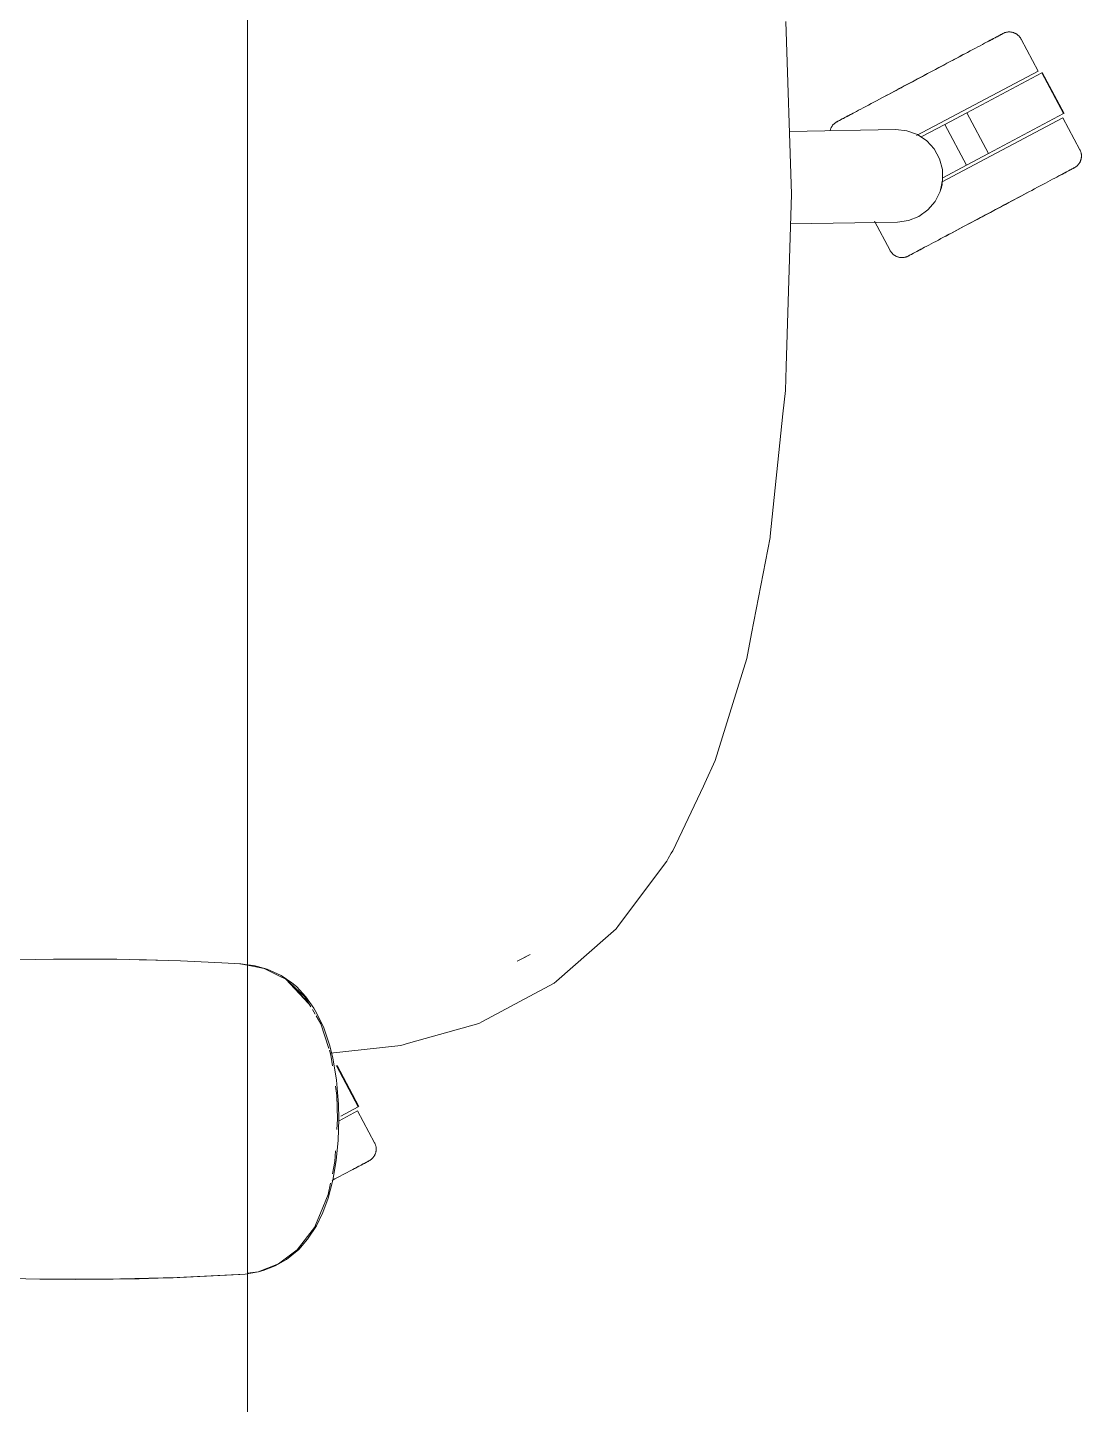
# Model space of a CAD drawing. Header units: millimetres. Extents: x 155927 to 317870, y -36033 to 97293.
# Drawn here: x 158488.3 to 158807.1, y 10062.8 to 10479.5 of the extents above; entities that cross this region are included whole.
import ezdxf

# ---------------------------------------------------------------- set-up
doc = ezdxf.new("R2010")
doc.units = ezdxf.units.MM
doc.header["$MEASUREMENT"] = 0
doc.layers.add('G-IMPT', color=8, linetype='CONTINUOUS', lineweight=9)
doc.layers.add('I-FURN', color=8, linetype='CONTINUOUS', lineweight=9)

msp = doc.modelspace()

# ---------------------------------------------------------------- linework, layer by layer
at = {"layer": 'G-IMPT'}
for p, q in [((158717.67, 10481.32), (158719.37, 10429.14)), ((158719.37, 10429.14), (158717.75, 10376.97)), ((158717.75, 10376.97), (158717.53, 10369.71)), ((158716.8, 10362.65), (158717.53, 10369.71)), ((158712.98, 10325.65), (158716.8, 10362.65)), ((158708.02, 10299.81), (158712.89, 10325.19)), ((158712.98, 10325.65), (158712.89, 10325.19)), ((158708.02, 10299.81), (158707.32, 10296.15)), ((158705.86, 10288.55), (158707.32, 10296.15)), ((158701.66, 10274.94), (158705.86, 10288.55)), ((158696.34, 10257.67), (158701.66, 10274.94)), ((158696.34, 10257.67), (158693.15, 10250.9)), ((158683.45, 10230.34), (158692.72, 10249.98)), ((158692.72, 10249.98), (158693.15, 10250.9)), ((158683.45, 10230.34), (158683.03, 10229.63)), ((158681.63, 10227.29), (158667.06, 10207.79)), ((158681.63, 10227.29), (158682.09, 10228.06)), ((158682.09, 10228.06), (158683.03, 10229.63)), ((158663.08, 10203.95), (158666.34, 10206.82)), ((158667.06, 10207.79), (158666.34, 10206.82)), ((158663.08, 10203.95), (158648.29, 10190.93)), ((158490.62, 10197.54), (158478.31, 10197.25)), ((158490.62, 10197.54), (158496.09, 10197.61)), ((158510.81, 10197.62), (158496.09, 10197.61)), ((158515.32, 10197.57), (158510.81, 10197.62)), ((158515.32, 10197.57), (158530.99, 10197.19)), ((158522.04, 10197.39), (158524.26, 10197.39)), ((158527.59, 10197.25), (158524.26, 10197.39)), ((158530.99, 10197.19), (158534.53, 10197.07)), ((158547.09, 10196.45), (158534.53, 10197.07)), ((158640.32, 10198.96), (158636.43, 10197)), ((158638.03, 10197.78), (158636.43, 10197)), ((158640.32, 10198.96), (158638.03, 10197.78)), ((158547.09, 10196.45), (158552.76, 10196.17)), ((158554.83, 10195.74), (158552.53, 10196.17)), ((158552.76, 10196.17), (158554.83, 10195.91)), ((158554.83, 10195.91), (158556.76, 10195.67)), ((158559.88, 10194.8), (158554.83, 10195.74)), ((158556.76, 10195.67), (158560.72, 10194.6)), ((158564.14, 10192.7), (158559.88, 10194.8)), ((158565.04, 10192.62), (158560.72, 10194.6)), ((158564.14, 10192.7), (158566.37, 10191.59)), ((158565.04, 10192.62), (158568.26, 10190.41)), ((158572.08, 10186.29), (158566.37, 10191.59)), ((158573.28, 10184.2), (158566.37, 10191.59)), ((158566.37, 10191.59), (158568.78, 10189.36)), ((158569.59, 10189.28), (158568.26, 10190.41)), ((158571.86, 10185.82), (158568.78, 10189.36)), ((158569.59, 10189.28), (158572.45, 10186.23)), ((158637.19, 10184.76), (158647.62, 10190.35)), ((158648.29, 10190.93), (158647.62, 10190.35)), ((158573.28, 10184.2), (158572, 10185.67)), ((158573.97, 10183.13), (158572.08, 10186.29)), ((158572.45, 10186.23), (158574.9, 10182.78)), ((158625.95, 10178.75), (158637.19, 10184.76)), ((158575.3, 10180.91), (158574.44, 10182.35)), ((158575.7, 10181.4), (158574.9, 10182.78)), ((158577.04, 10177.99), (158575.58, 10180.44)), ((158577.91, 10176.77), (158575.7, 10181.4)), ((158579.45, 10170.52), (158577.04, 10177.99)), ((158579.65, 10171.68), (158577.91, 10176.77)), ((158603.49, 10172.15), (158624.84, 10178.16)), ((158624.84, 10178.16), (158625.95, 10178.75)), ((158603.49, 10172.15), (158601.23, 10171.51)), ((158580.07, 10168.59), (158579.59, 10170.1)), ((158579.65, 10171.68), (158580.62, 10167.75)), ((158579.95, 10169.1), (158601.23, 10171.51)), ((158580.54, 10165.3), (158580.07, 10168.59)), ((158580.62, 10167.75), (158581.74, 10160.99)), ((158582.32, 10153.68), (158581.74, 10160.99)), ((158581.8, 10156.33), (158581.41, 10159.12)), ((158581.8, 10156.33), (158582.03, 10149.17)), ((158582.32, 10153.68), (158582.41, 10149.17)), ((158581.84, 10146.06), (158582.03, 10149.17)), ((158582.41, 10149.17), (158582.23, 10142.83)), ((158581.66, 10136.68), (158582.23, 10142.83)), ((158581.25, 10136.34), (158581.44, 10139.55)), ((158580.48, 10132.59), (158581.25, 10136.34)), ((158581.66, 10136.68), (158580.66, 10130.75)), ((158579.23, 10125.27), (158580.66, 10130.75)), ((158579.21, 10126.38), (158576.88, 10120.76)), ((158579.21, 10126.38), (158579.91, 10129.85)), ((158579.23, 10125.27), (158577.65, 10120.93)), ((158575.04, 10116.36), (158576.88, 10120.76)), ((158575.66, 10116.86), (158577.65, 10120.93)), ((158569.82, 10109.58), (158575.04, 10116.36)), ((158575.66, 10116.86), (158573.01, 10112.81)), ((158564.2, 10105.41), (158569.82, 10109.58)), ((158566.6, 10106.7), (158570.34, 10109.77)), ((158573.01, 10112.81), (158570.34, 10109.77)), ((158558, 10103), (158564.2, 10105.41)), ((158563.17, 10104.74), (158566.6, 10106.7)), ((158491.98, 10100.77), (158483.56, 10100.94)), ((158512.17, 10100.73), (158533.56, 10101.23)), ((158512.17, 10100.73), (158532.35, 10101.19)), ((158522, 10100.89), (158533.56, 10101.23)), ((158532.35, 10101.19), (158554.14, 10102.28)), ((158532.35, 10101.19), (158552.53, 10102.17)), ((158533.56, 10101.23), (158532.35, 10101.19)), ((158533.56, 10101.23), (158554.14, 10102.28)), ((158554.14, 10102.28), (158552.53, 10102.17)), ((158554.14, 10102.28), (158555.78, 10102.53)), ((158558, 10103), (158554.83, 10102.52)), ((158558.18, 10102.98), (158555.78, 10102.53)), ((158558.18, 10102.98), (158559.52, 10103.35)), ((158563.17, 10104.74), (158559.52, 10103.35)), ((158491.98, 10100.77), (158522, 10100.89)), ((158491.98, 10100.77), (158512.17, 10100.73)), ((158491.98, 10100.77), (158502.78, 10100.69)), ((158522, 10100.89), (158502.78, 10100.69)), ((158512.17, 10100.73), (158522, 10100.89)), ((158512.17, 10100.77), (158514.2, 10100.75)), ((158514.2, 10100.75), (158516.11, 10100.82))]:
    msp.add_line(p, q, dxfattribs=at)
at = {"layer": 'I-FURN'}
for p, q in [((158554.83, 10984.71), (158554.83, 9384.71)), ((158554.83, 9384.71), (158554.83, 10984.71)), ((158780.05, 10475.96), (158779.53, 10475.69)), ((158779.77, 10475.82), (158780.27, 10476.08)), ((158780.53, 10476.22), (158780.05, 10475.96)), ((158780.27, 10476.08), (158780.74, 10476.33)), ((158780.98, 10476.46), (158780.53, 10476.22)), ((158780.74, 10476.33), (158781.17, 10476.56)), ((158781.39, 10476.68), (158780.98, 10476.46)), ((158781.17, 10476.56), (158781.56, 10476.77)), ((158781.76, 10476.87), (158781.39, 10476.68)), ((158781.56, 10476.77), (158781.92, 10476.96)), ((158782.1, 10477.05), (158781.76, 10476.87)), ((158781.92, 10476.96), (158782.24, 10477.13)), ((158782.39, 10477.21), (158782.1, 10477.05)), ((158782.24, 10477.13), (158782.52, 10477.28)), ((158782.65, 10477.35), (158782.39, 10477.21)), ((158782.52, 10477.28), (158782.76, 10477.4)), ((158782.87, 10477.46), (158782.65, 10477.35)), ((158782.76, 10477.4), (158782.96, 10477.51)), ((158783.05, 10477.56), (158782.87, 10477.46)), ((158782.96, 10477.51), (158783.12, 10477.6)), ((158783.19, 10477.63), (158783.05, 10477.56)), ((158783.12, 10477.6), (158783.24, 10477.66)), ((158783.29, 10477.69), (158783.19, 10477.63)), ((158783.24, 10477.66), (158783.32, 10477.7)), ((158783.35, 10477.72), (158783.29, 10477.69)), ((158783.32, 10477.7), (158783.37, 10477.73)), ((158783.37, 10477.73), (158783.35, 10477.72)), ((158783.37, 10477.73), (158783.52, 10477.8)), ((158783.37, 10477.73), (158783.37, 10477.73)), ((158783.52, 10477.8), (158783.66, 10477.87)), ((158783.66, 10477.87), (158783.81, 10477.93)), ((158783.81, 10477.93), (158783.96, 10477.99)), ((158783.96, 10477.99), (158784.12, 10478.04)), ((158784.12, 10478.04), (158784.27, 10478.08)), ((158784.27, 10478.08), (158784.43, 10478.11)), ((158784.43, 10478.11), (158784.59, 10478.14)), ((158784.59, 10478.14), (158784.75, 10478.17)), ((158784.75, 10478.17), (158784.91, 10478.19)), ((158784.91, 10478.19), (158785.07, 10478.2)), ((158785.07, 10478.2), (158785.23, 10478.2)), ((158785.23, 10478.2), (158785.39, 10478.2)), ((158785.39, 10478.2), (158785.55, 10478.19)), ((158785.55, 10478.19), (158785.71, 10478.18)), ((158785.71, 10478.18), (158785.87, 10478.16)), ((158785.87, 10478.16), (158786.03, 10478.13)), ((158786.03, 10478.13), (158786.19, 10478.09)), ((158786.19, 10478.09), (158786.34, 10478.05)), ((158786.34, 10478.05), (158786.5, 10478.01)), ((158786.5, 10478.01), (158786.65, 10477.96)), ((158786.65, 10477.96), (158786.8, 10477.9)), ((158786.8, 10477.9), (158786.95, 10477.83)), ((158786.95, 10477.83), (158787.09, 10477.76)), ((158787.09, 10477.76), (158787.24, 10477.69)), ((158787.24, 10477.69), (158787.37, 10477.6)), ((158787.37, 10477.6), (158787.51, 10477.52)), ((158787.51, 10477.52), (158787.64, 10477.43)), ((158787.64, 10477.43), (158787.77, 10477.33)), ((158787.77, 10477.33), (158787.89, 10477.22)), ((158787.89, 10477.22), (158788.01, 10477.12)), ((158788.01, 10477.12), (158788.13, 10477)), ((158788.13, 10477), (158788.24, 10476.89)), ((158788.24, 10476.89), (158788.35, 10476.77)), ((158788.35, 10476.77), (158788.45, 10476.64)), ((158788.45, 10476.64), (158788.54, 10476.51)), ((158788.54, 10476.51), (158788.64, 10476.38)), ((158788.64, 10476.38), (158788.72, 10476.24)), ((158788.72, 10476.24), (158788.8, 10476.1)), ((158788.8, 10476.1), (158788.82, 10476.06)), ((158793.97, 10466.38), (158788.82, 10476.06)), ((158771.36, 10471.34), (158772.2, 10471.79)), ((158772.65, 10472.03), (158771.82, 10471.59)), ((158773.46, 10472.46), (158772.65, 10472.03)), ((158774.25, 10472.88), (158773.46, 10472.46)), ((158775.01, 10473.29), (158774.25, 10472.88)), ((158775.75, 10473.68), (158775.01, 10473.29)), ((158776.45, 10474.05), (158775.75, 10473.68)), ((158777.13, 10474.41), (158776.45, 10474.05)), ((158777.78, 10474.76), (158777.13, 10474.41)), ((158778.4, 10475.09), (158777.78, 10474.76)), ((158778.98, 10475.4), (158778.4, 10475.09)), ((158778.67, 10475.23), (158779.24, 10475.53)), ((158779.53, 10475.69), (158778.98, 10475.4)), ((158779.24, 10475.53), (158779.77, 10475.82)), ((158764.47, 10467.68), (158763.49, 10467.16)), ((158763.95, 10467.4), (158764.92, 10467.92)), ((158765.44, 10468.2), (158764.47, 10467.68)), ((158764.92, 10467.92), (158765.88, 10468.43)), ((158766.4, 10468.71), (158765.44, 10468.2)), ((158765.88, 10468.43), (158766.83, 10468.94)), ((158767.34, 10469.21), (158766.4, 10468.71)), ((158766.83, 10468.94), (158767.77, 10469.44)), ((158768.27, 10469.7), (158767.34, 10469.21)), ((158767.77, 10469.44), (158768.69, 10469.93)), ((158769.19, 10470.19), (158768.27, 10469.7)), ((158768.69, 10469.93), (158769.6, 10470.41)), ((158770.08, 10470.66), (158769.19, 10470.19)), ((158769.6, 10470.41), (158770.49, 10470.88)), ((158770.96, 10471.13), (158770.08, 10470.66)), ((158770.49, 10470.88), (158771.36, 10471.34)), ((158771.82, 10471.59), (158770.96, 10471.13)), ((158755.95, 10463.15), (158756.96, 10463.69)), ((158757.5, 10463.97), (158756.5, 10463.44)), ((158756.96, 10463.69), (158757.96, 10464.22)), ((158793.97, 10466.38), (158757.22, 10446.84)), ((158758.51, 10464.51), (158757.5, 10463.97)), ((158757.96, 10464.22), (158758.97, 10464.75)), ((158759.51, 10465.04), (158758.51, 10464.51)), ((158758.97, 10464.75), (158759.97, 10465.29)), ((158760.51, 10465.58), (158759.51, 10465.04)), ((158759.97, 10465.29), (158760.97, 10465.82)), ((158761.51, 10466.11), (158760.51, 10465.58)), ((158760.97, 10465.82), (158761.97, 10466.35)), ((158762.51, 10466.64), (158761.51, 10466.11)), ((158761.97, 10466.35), (158762.96, 10466.88)), ((158763.49, 10467.16), (158762.51, 10466.64)), ((158762.96, 10466.88), (158763.95, 10467.4)), ((158772.39, 10453.77), (158795.1, 10465.84)), ((158795.1, 10465.84), (158801.67, 10453.48)), ((158801.84, 10453.57), (158795.27, 10465.93)), ((158748.7, 10459.29), (158747.77, 10458.8)), ((158748.2, 10459.03), (158749.13, 10459.52)), ((158749.63, 10459.79), (158748.7, 10459.29)), ((158749.13, 10459.52), (158750.07, 10460.02)), ((158750.58, 10460.3), (158749.63, 10459.79)), ((158750.07, 10460.02), (158751.03, 10460.53)), ((158751.55, 10460.81), (158750.58, 10460.3)), ((158751.03, 10460.53), (158752, 10461.05)), ((158752.52, 10461.33), (158751.55, 10460.81)), ((158752, 10461.05), (158752.97, 10461.57)), ((158753.51, 10461.85), (158752.52, 10461.33)), ((158752.97, 10461.57), (158753.96, 10462.09)), ((158754.5, 10462.38), (158753.51, 10461.85)), ((158753.96, 10462.09), (158754.96, 10462.62)), ((158755.49, 10462.91), (158754.5, 10462.38)), ((158754.96, 10462.62), (158755.95, 10463.15)), ((158756.5, 10463.44), (158755.49, 10462.91)), ((158741.11, 10455.26), (158740.39, 10454.88)), ((158741.86, 10455.66), (158741.11, 10455.26)), ((158742.64, 10456.07), (158741.86, 10455.66)), ((158743.44, 10456.5), (158742.64, 10456.07)), ((158744.27, 10456.94), (158743.44, 10456.5)), ((158745.11, 10457.39), (158744.27, 10456.94)), ((158745.98, 10457.85), (158745.11, 10457.39)), ((158746.87, 10458.32), (158745.98, 10457.85)), ((158747.77, 10458.8), (158746.87, 10458.32)), ((158747.28, 10458.54), (158748.2, 10459.03)), ((158732.92, 10450.9), (158733.06, 10450.98)), ((158733.06, 10450.98), (158733.1, 10451)), ((158733.14, 10451.02), (158733.1, 10451)), ((158733.1, 10451), (158733.12, 10451.01)), ((158733.1, 10451), (158733.1, 10451)), ((158733.12, 10451.01), (158733.18, 10451.04)), ((158733.23, 10451.07), (158733.14, 10451.02)), ((158733.18, 10451.04), (158733.28, 10451.1)), ((158733.35, 10451.13), (158733.23, 10451.07)), ((158733.28, 10451.1), (158733.42, 10451.17)), ((158733.51, 10451.22), (158733.35, 10451.13)), ((158733.42, 10451.17), (158733.6, 10451.27)), ((158733.71, 10451.33), (158733.51, 10451.22)), ((158733.6, 10451.27), (158733.82, 10451.38)), ((158733.95, 10451.45), (158733.71, 10451.33)), ((158733.82, 10451.38), (158734.08, 10451.52)), ((158734.23, 10451.6), (158733.95, 10451.45)), ((158734.08, 10451.52), (158734.37, 10451.68)), ((158734.55, 10451.77), (158734.23, 10451.6)), ((158734.37, 10451.68), (158734.71, 10451.86)), ((158734.9, 10451.96), (158734.55, 10451.77)), ((158734.71, 10451.86), (158735.08, 10452.05)), ((158735.3, 10452.17), (158734.9, 10451.96)), ((158735.08, 10452.05), (158735.49, 10452.27)), ((158735.73, 10452.4), (158735.3, 10452.17)), ((158735.49, 10452.27), (158735.94, 10452.51)), ((158736.19, 10452.65), (158735.73, 10452.4)), ((158735.94, 10452.51), (158736.42, 10452.77)), ((158736.69, 10452.91), (158736.19, 10452.65)), ((158736.42, 10452.77), (158736.94, 10453.04)), ((158737.23, 10453.2), (158736.69, 10452.91)), ((158736.94, 10453.04), (158737.49, 10453.33)), ((158737.8, 10453.5), (158737.23, 10453.2)), ((158737.49, 10453.33), (158738.07, 10453.64)), ((158738.4, 10453.82), (158737.8, 10453.5)), ((158739.03, 10454.16), (158738.4, 10453.82)), ((158739.7, 10454.51), (158739.03, 10454.16)), ((158740.39, 10454.88), (158739.7, 10454.51)), ((158801.48, 10452.25), (158764.76, 10432.73)), ((158765.75, 10450.24), (158772.39, 10453.77)), ((158772.39, 10453.77), (158778.96, 10441.41)), ((158801.67, 10453.48), (158778.96, 10441.41)), ((158806.63, 10442.57), (158801.48, 10452.25)), ((158718.75, 10448.09), (158750.94, 10448.66)), ((158731.07, 10448.36), (158731.11, 10448.52)), ((158731.11, 10448.52), (158731.15, 10448.67)), ((158731.15, 10448.67), (158731.2, 10448.83)), ((158731.2, 10448.83), (158731.26, 10448.98)), ((158731.26, 10448.98), (158731.33, 10449.13)), ((158731.33, 10449.13), (158731.4, 10449.27)), ((158731.4, 10449.27), (158731.47, 10449.41)), ((158731.47, 10449.41), (158731.56, 10449.55)), ((158731.56, 10449.55), (158731.64, 10449.69)), ((158731.64, 10449.69), (158731.74, 10449.82)), ((158731.74, 10449.82), (158731.83, 10449.95)), ((158731.83, 10449.95), (158731.94, 10450.07)), ((158731.94, 10450.07), (158732.04, 10450.19)), ((158732.04, 10450.19), (158732.16, 10450.31)), ((158732.16, 10450.31), (158732.27, 10450.42)), ((158732.27, 10450.42), (158732.39, 10450.52)), ((158732.39, 10450.52), (158732.52, 10450.63)), ((158732.52, 10450.63), (158732.65, 10450.72)), ((158732.65, 10450.72), (158732.78, 10450.81)), ((158732.78, 10450.81), (158732.92, 10450.9)), ((158750.94, 10448.66), (158754.3, 10448.31)), ((158754.3, 10448.31), (158757.47, 10447.17)), ((158757.47, 10447.17), (158760.28, 10445.3)), ((158758.6, 10446.44), (158765.75, 10450.24)), ((158765.75, 10450.24), (158772.32, 10437.88)), ((158760.28, 10445.3), (158762.56, 10442.81)), ((158762.56, 10442.81), (158764.18, 10439.85)), ((158764.18, 10439.85), (158765.05, 10436.59)), ((158778.96, 10441.41), (158772.32, 10437.88)), ((158806.51, 10438.56), (158806.42, 10438.43)), ((158806.59, 10438.7), (158806.51, 10438.56)), ((158806.67, 10438.84), (158806.59, 10438.7)), ((158806.63, 10442.57), (158806.71, 10442.42)), ((158806.74, 10438.99), (158806.67, 10438.84)), ((158806.71, 10442.42), (158806.77, 10442.27)), ((158806.8, 10439.14), (158806.74, 10438.99)), ((158806.77, 10442.27), (158806.83, 10442.13)), ((158806.86, 10439.29), (158806.8, 10439.14)), ((158806.83, 10442.13), (158806.89, 10441.97)), ((158806.91, 10439.44), (158806.86, 10439.29)), ((158806.89, 10441.97), (158806.94, 10441.82)), ((158806.96, 10439.59), (158806.91, 10439.44)), ((158806.94, 10441.82), (158806.98, 10441.67)), ((158807, 10439.75), (158806.96, 10439.59)), ((158806.98, 10441.67), (158807.02, 10441.51)), ((158807.03, 10439.91), (158807, 10439.75)), ((158807.02, 10441.51), (158807.05, 10441.35)), ((158807.06, 10440.07), (158807.03, 10439.91)), ((158807.05, 10441.35), (158807.07, 10441.19)), ((158807.08, 10440.23), (158807.06, 10440.07)), ((158807.07, 10441.19), (158807.09, 10441.03)), ((158807.1, 10440.39), (158807.08, 10440.23)), ((158807.09, 10441.03), (158807.1, 10440.87)), ((158807.1, 10440.87), (158807.11, 10440.71)), ((158807.11, 10440.71), (158807.1, 10440.55)), ((158807.1, 10440.55), (158807.1, 10440.39)), ((158765.05, 10436.59), (158765.1, 10433.22)), ((158772.32, 10437.88), (158765.17, 10434.08)), ((158799.03, 10433.96), (158799.66, 10434.29)), ((158799.66, 10434.29), (158800.27, 10434.61)), ((158800.58, 10434.78), (158799.99, 10434.47)), ((158800.27, 10434.61), (158800.83, 10434.92)), ((158801.13, 10435.07), (158800.58, 10434.78)), ((158800.83, 10434.92), (158801.37, 10435.2)), ((158801.64, 10435.35), (158801.13, 10435.07)), ((158801.37, 10435.2), (158801.87, 10435.47)), ((158802.13, 10435.6), (158801.64, 10435.35)), ((158801.87, 10435.47), (158802.34, 10435.72)), ((158802.57, 10435.84), (158802.13, 10435.6)), ((158802.34, 10435.72), (158802.77, 10435.94)), ((158802.98, 10436.06), (158802.57, 10435.84)), ((158802.77, 10435.94), (158803.16, 10436.15)), ((158803.36, 10436.26), (158802.98, 10436.06)), ((158803.16, 10436.15), (158803.51, 10436.34)), ((158803.69, 10436.44), (158803.36, 10436.26)), ((158803.51, 10436.34), (158803.83, 10436.51)), ((158803.99, 10436.59), (158803.69, 10436.44)), ((158803.83, 10436.51), (158804.11, 10436.66)), ((158804.25, 10436.73), (158803.99, 10436.59)), ((158804.11, 10436.66), (158804.35, 10436.79)), ((158804.47, 10436.85), (158804.25, 10436.73)), ((158804.35, 10436.79), (158804.55, 10436.89)), ((158804.65, 10436.94), (158804.47, 10436.85)), ((158804.55, 10436.89), (158804.72, 10436.98)), ((158804.79, 10437.02), (158804.65, 10436.94)), ((158804.72, 10436.98), (158804.84, 10437.05)), ((158804.89, 10437.07), (158804.79, 10437.02)), ((158804.84, 10437.05), (158804.92, 10437.09)), ((158804.95, 10437.1), (158804.89, 10437.07)), ((158804.92, 10437.09), (158804.96, 10437.11)), ((158804.97, 10437.11), (158804.95, 10437.1)), ((158804.96, 10437.11), (158804.97, 10437.11)), ((158805.01, 10437.14), (158804.97, 10437.11)), ((158805.15, 10437.22), (158805.01, 10437.14)), ((158805.28, 10437.3), (158805.15, 10437.22)), ((158805.42, 10437.39), (158805.28, 10437.3)), ((158805.54, 10437.49), (158805.42, 10437.39)), ((158805.67, 10437.59), (158805.54, 10437.49)), ((158805.79, 10437.7), (158805.67, 10437.59)), ((158805.91, 10437.81), (158805.79, 10437.7)), ((158806.02, 10437.92), (158805.91, 10437.81)), ((158806.13, 10438.04), (158806.02, 10437.92)), ((158806.23, 10438.17), (158806.13, 10438.04)), ((158806.33, 10438.29), (158806.23, 10438.17)), ((158806.42, 10438.43), (158806.33, 10438.29)), ((158765.1, 10433.22), (158764.35, 10429.93)), ((158791.2, 10429.79), (158792.08, 10430.26)), ((158792.08, 10430.26), (158792.95, 10430.73)), ((158792.95, 10430.73), (158793.8, 10431.18)), ((158793.8, 10431.18), (158794.62, 10431.61)), ((158794.62, 10431.61), (158795.42, 10432.04)), ((158795.42, 10432.04), (158796.2, 10432.45)), ((158796.2, 10432.45), (158796.95, 10432.85)), ((158796.95, 10432.85), (158797.67, 10433.24)), ((158797.67, 10433.24), (158798.37, 10433.6)), ((158798.37, 10433.6), (158799.03, 10433.96)), ((158762.84, 10426.92), (158760.65, 10424.35)), ((158764.35, 10429.93), (158762.84, 10426.92)), ((158784.1, 10426.02), (158783.11, 10425.49)), ((158783.57, 10425.74), (158784.56, 10426.26)), ((158785.09, 10426.55), (158784.1, 10426.02)), ((158784.56, 10426.26), (158785.54, 10426.79)), ((158786.07, 10427.07), (158785.09, 10426.55)), ((158785.54, 10426.79), (158786.52, 10427.3)), ((158787.04, 10427.58), (158786.07, 10427.07)), ((158786.52, 10427.3), (158787.48, 10427.82)), ((158787.99, 10428.09), (158787.04, 10427.58)), ((158787.48, 10427.82), (158788.43, 10428.32)), ((158788.94, 10428.59), (158787.99, 10428.09)), ((158788.43, 10428.32), (158789.37, 10428.82)), ((158789.87, 10429.09), (158788.94, 10428.59)), ((158789.37, 10428.82), (158790.29, 10429.31)), ((158790.78, 10429.57), (158789.87, 10429.09)), ((158790.29, 10429.31), (158791.2, 10429.79)), ((158757.9, 10422.39), (158754.77, 10421.14)), ((158760.65, 10424.35), (158757.9, 10422.39)), ((158775.56, 10421.48), (158776.55, 10422.01)), ((158777.09, 10422.29), (158776.09, 10421.76)), ((158776.55, 10422.01), (158777.55, 10422.54)), ((158778.09, 10422.82), (158777.09, 10422.29)), ((158777.55, 10422.54), (158778.55, 10423.07)), ((158779.1, 10423.36), (158778.09, 10422.82)), ((158778.55, 10423.07), (158779.56, 10423.6)), ((158780.1, 10423.89), (158779.1, 10423.36)), ((158779.56, 10423.6), (158780.56, 10424.14)), ((158781.11, 10424.43), (158780.1, 10423.89)), ((158780.56, 10424.14), (158781.57, 10424.67)), ((158782.11, 10424.96), (158781.11, 10424.43)), ((158781.57, 10424.67), (158782.57, 10425.21)), ((158783.11, 10425.49), (158782.11, 10424.96)), ((158782.57, 10425.21), (158783.57, 10425.74)), ((158751.43, 10420.67), (158719.09, 10420.11)), ((158744.54, 10420.89), (158749.24, 10412.05)), ((158754.77, 10421.14), (158751.43, 10420.67)), ((158768.46, 10417.71), (158767.58, 10417.23)), ((158767.98, 10417.45), (158768.88, 10417.93)), ((158769.37, 10418.19), (158768.46, 10417.71)), ((158768.88, 10417.93), (158769.79, 10418.41)), ((158770.29, 10418.68), (158769.37, 10418.19)), ((158769.79, 10418.41), (158770.72, 10418.91)), ((158771.23, 10419.18), (158770.29, 10418.68)), ((158770.72, 10418.91), (158771.67, 10419.41)), ((158772.18, 10419.68), (158771.23, 10419.18)), ((158771.67, 10419.41), (158772.62, 10419.92)), ((158773.14, 10420.19), (158772.18, 10419.68)), ((158772.62, 10419.92), (158773.59, 10420.43)), ((158774.12, 10420.71), (158773.14, 10420.19)), ((158773.59, 10420.43), (158774.57, 10420.95)), ((158775.1, 10421.24), (158774.12, 10420.71)), ((158774.57, 10420.95), (158775.56, 10421.48)), ((158776.09, 10421.76), (158775.1, 10421.24)), ((158760.28, 10413.36), (158760.93, 10413.7)), ((158760.93, 10413.7), (158761.61, 10414.06)), ((158761.61, 10414.06), (158762.32, 10414.44)), ((158762.32, 10414.44), (158763.05, 10414.83)), ((158763.05, 10414.83), (158763.81, 10415.23)), ((158763.81, 10415.23), (158764.6, 10415.65)), ((158764.6, 10415.65), (158765.41, 10416.08)), ((158765.41, 10416.08), (158766.25, 10416.53)), ((158766.71, 10416.77), (158765.86, 10416.32)), ((158766.25, 10416.53), (158767.1, 10416.98)), ((158767.58, 10417.23), (158766.71, 10416.77)), ((158767.1, 10416.98), (158767.98, 10417.45)), ((158749.26, 10412.01), (158749.24, 10412.05)), ((158749.34, 10411.87), (158749.26, 10412.01)), ((158749.43, 10411.73), (158749.34, 10411.87)), ((158749.52, 10411.6), (158749.43, 10411.73)), ((158749.62, 10411.47), (158749.52, 10411.6)), ((158749.72, 10411.35), (158749.62, 10411.47)), ((158749.82, 10411.23), (158749.72, 10411.35)), ((158749.93, 10411.11), (158749.82, 10411.23)), ((158750.05, 10411), (158749.93, 10411.11)), ((158750.17, 10410.89), (158750.05, 10411)), ((158750.29, 10410.79), (158750.17, 10410.89)), ((158750.42, 10410.69), (158750.29, 10410.79)), ((158750.55, 10410.6), (158750.42, 10410.69)), ((158750.69, 10410.51), (158750.55, 10410.6)), ((158750.83, 10410.43), (158750.69, 10410.51)), ((158750.97, 10410.35), (158750.83, 10410.43)), ((158751.12, 10410.28), (158750.97, 10410.35)), ((158751.26, 10410.22), (158751.12, 10410.28)), ((158751.41, 10410.16), (158751.26, 10410.22)), ((158751.57, 10410.11), (158751.41, 10410.16)), ((158751.72, 10410.06), (158751.57, 10410.11)), ((158751.88, 10410.02), (158751.72, 10410.06)), ((158752.03, 10409.99), (158751.88, 10410.02)), ((158752.19, 10409.96), (158752.03, 10409.99)), ((158752.35, 10409.94), (158752.19, 10409.96)), ((158752.51, 10409.92), (158752.35, 10409.94)), ((158752.67, 10409.91), (158752.51, 10409.92)), ((158752.84, 10409.91), (158752.67, 10409.91)), ((158753, 10409.92), (158752.84, 10409.91)), ((158753.16, 10409.93), (158753, 10409.92)), ((158753.32, 10409.94), (158753.16, 10409.93)), ((158753.48, 10409.97), (158753.32, 10409.94)), ((158753.64, 10410), (158753.48, 10409.97)), ((158753.79, 10410.04), (158753.64, 10410)), ((158753.95, 10410.08), (158753.79, 10410.04)), ((158754.1, 10410.13), (158753.95, 10410.08)), ((158754.25, 10410.18), (158754.1, 10410.13)), ((158754.4, 10410.24), (158754.25, 10410.18)), ((158754.55, 10410.31), (158754.4, 10410.24)), ((158754.69, 10410.38), (158754.55, 10410.31)), ((158754.7, 10410.39), (158754.69, 10410.38)), ((158754.69, 10410.38), (158754.71, 10410.39)), ((158754.74, 10410.41), (158754.7, 10410.39)), ((158754.71, 10410.39), (158754.77, 10410.43)), ((158754.82, 10410.45), (158754.74, 10410.41)), ((158754.77, 10410.43), (158754.87, 10410.48)), ((158754.94, 10410.52), (158754.82, 10410.45)), ((158754.87, 10410.48), (158755.01, 10410.55)), ((158755.11, 10410.6), (158754.94, 10410.52)), ((158755.01, 10410.55), (158755.19, 10410.65)), ((158755.31, 10410.71), (158755.11, 10410.6)), ((158755.19, 10410.65), (158755.41, 10410.77)), ((158755.55, 10410.84), (158755.31, 10410.71)), ((158755.41, 10410.77), (158755.67, 10410.9)), ((158755.83, 10410.99), (158755.55, 10410.84)), ((158755.67, 10410.9), (158755.97, 10411.06)), ((158756.14, 10411.16), (158755.83, 10410.99)), ((158755.97, 10411.06), (158756.3, 10411.24)), ((158756.5, 10411.34), (158756.14, 10411.16)), ((158756.3, 10411.24), (158756.68, 10411.44)), ((158756.89, 10411.55), (158756.5, 10411.34)), ((158756.68, 10411.44), (158757.09, 10411.66)), ((158757.32, 10411.78), (158756.89, 10411.55)), ((158757.09, 10411.66), (158757.53, 10411.89)), ((158757.79, 10412.03), (158757.32, 10411.78)), ((158757.53, 10411.89), (158758.02, 10412.15)), ((158758.29, 10412.3), (158757.79, 10412.03)), ((158758.02, 10412.15), (158758.53, 10412.42)), ((158758.83, 10412.58), (158758.29, 10412.3)), ((158758.53, 10412.42), (158759.08, 10412.72)), ((158759.39, 10412.88), (158758.83, 10412.58)), ((158759.08, 10412.72), (158759.67, 10413.03)), ((158759.67, 10413.03), (158760.28, 10413.36)), ((158581.64, 10165.25), (158581.74, 10165.3)), ((158581.74, 10165.3), (158588.31, 10152.94)), ((158588.48, 10153.03), (158581.91, 10165.39)), ((158588.12, 10151.71), (158582.5, 10148.71)), ((158588.31, 10152.94), (158583.02, 10150.12)), ((158593.27, 10142.02), (158588.12, 10151.71)), ((158593.27, 10142.02), (158593.35, 10141.88)), ((158593.38, 10138.44), (158593.31, 10138.3)), ((158593.35, 10141.88), (158593.41, 10141.73)), ((158593.44, 10138.59), (158593.38, 10138.44)), ((158593.41, 10141.73), (158593.48, 10141.58)), ((158593.5, 10138.74), (158593.44, 10138.59)), ((158593.48, 10141.58), (158593.53, 10141.43)), ((158593.55, 10138.89), (158593.5, 10138.74)), ((158593.53, 10141.43), (158593.58, 10141.28)), ((158593.6, 10139.05), (158593.55, 10138.89)), ((158593.58, 10141.28), (158593.62, 10141.12)), ((158593.64, 10139.2), (158593.6, 10139.05)), ((158593.62, 10141.12), (158593.66, 10140.96)), ((158593.67, 10139.36), (158593.64, 10139.2)), ((158593.66, 10140.96), (158593.69, 10140.8)), ((158593.7, 10139.52), (158593.67, 10139.36)), ((158593.69, 10140.8), (158593.71, 10140.64)), ((158593.72, 10139.68), (158593.7, 10139.52)), ((158593.71, 10140.64), (158593.73, 10140.48)), ((158593.74, 10139.84), (158593.72, 10139.68)), ((158593.73, 10140.48), (158593.74, 10140.32)), ((158593.74, 10140.32), (158593.75, 10140.16)), ((158593.75, 10140.16), (158593.74, 10140)), ((158593.74, 10140), (158593.74, 10139.84)), ((158586.91, 10134.07), (158587.48, 10134.37)), ((158587.77, 10134.53), (158587.22, 10134.23)), ((158587.48, 10134.37), (158588.01, 10134.66)), ((158588.29, 10134.8), (158587.77, 10134.53)), ((158588.01, 10134.66), (158588.51, 10134.92)), ((158588.77, 10135.06), (158588.29, 10134.8)), ((158588.51, 10134.92), (158588.98, 10135.17)), ((158589.21, 10135.3), (158588.77, 10135.06)), ((158588.98, 10135.17), (158589.41, 10135.4)), ((158589.62, 10135.51), (158589.21, 10135.3)), ((158589.41, 10135.4), (158589.8, 10135.61)), ((158590, 10135.71), (158589.62, 10135.51)), ((158589.8, 10135.61), (158590.16, 10135.8)), ((158590.33, 10135.89), (158590, 10135.71)), ((158590.16, 10135.8), (158590.47, 10135.97)), ((158590.63, 10136.05), (158590.33, 10135.89)), ((158590.47, 10135.97), (158590.75, 10136.11)), ((158590.89, 10136.19), (158590.63, 10136.05)), ((158590.75, 10136.11), (158590.99, 10136.24)), ((158591.11, 10136.3), (158590.89, 10136.19)), ((158590.99, 10136.24), (158591.19, 10136.35)), ((158591.29, 10136.4), (158591.11, 10136.3)), ((158591.19, 10136.35), (158591.36, 10136.44)), ((158591.43, 10136.47), (158591.29, 10136.4)), ((158591.36, 10136.44), (158591.48, 10136.5)), ((158591.53, 10136.53), (158591.43, 10136.47)), ((158591.48, 10136.5), (158591.56, 10136.54)), ((158591.59, 10136.56), (158591.53, 10136.53)), ((158591.56, 10136.54), (158591.6, 10136.57)), ((158591.61, 10136.57), (158591.59, 10136.56)), ((158591.6, 10136.57), (158591.61, 10136.57)), ((158591.65, 10136.59), (158591.61, 10136.57)), ((158591.79, 10136.67), (158591.65, 10136.59)), ((158591.92, 10136.76), (158591.79, 10136.67)), ((158592.06, 10136.85), (158591.92, 10136.76)), ((158592.19, 10136.94), (158592.06, 10136.85)), ((158592.31, 10137.04), (158592.19, 10136.94)), ((158592.43, 10137.15), (158592.31, 10137.04)), ((158592.55, 10137.26), (158592.43, 10137.15)), ((158592.66, 10137.38), (158592.55, 10137.26)), ((158592.77, 10137.5), (158592.66, 10137.38)), ((158592.87, 10137.62), (158592.77, 10137.5)), ((158592.97, 10137.75), (158592.87, 10137.62)), ((158593.06, 10137.88), (158592.97, 10137.75)), ((158593.15, 10138.02), (158593.06, 10137.88)), ((158593.23, 10138.16), (158593.15, 10138.02)), ((158593.31, 10138.3), (158593.23, 10138.16)), ((158580.44, 10130.63), (158581.26, 10131.07)), ((158581.26, 10131.07), (158582.07, 10131.5)), ((158582.07, 10131.5), (158582.84, 10131.91)), ((158582.84, 10131.91), (158583.59, 10132.31)), ((158583.59, 10132.31), (158584.31, 10132.69)), ((158584.31, 10132.69), (158585.01, 10133.06)), ((158585.01, 10133.06), (158585.67, 10133.41)), ((158585.67, 10133.41), (158586.3, 10133.75)), ((158586.3, 10133.75), (158586.91, 10134.07)), ((158587.22, 10134.23), (158586.63, 10133.92))]:
    msp.add_line(p, q, dxfattribs=at)
msp.add_arc((158751.37, 10434.67), 13.81, 342.664, 347.6527, dxfattribs=at)
msp.add_open_spline([(158764.98, 10432.31), (158764.91, 10431.87), (158764.81, 10431.45), (158764.69, 10431.03)], degree=3, dxfattribs=at)

doc.saveas('drawing.dxf')
